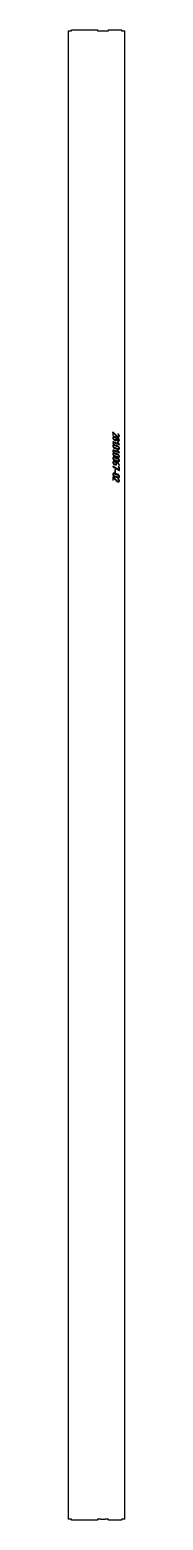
# Model space of a CAD drawing. Header units: millimetres. Extents: x 143 to 230, y 141 to 2420.
import ezdxf

# ---------------------------------------------------------------- set-up
doc = ezdxf.new("R2010")
doc.units = ezdxf.units.MM
doc.linetypes.add('K5LT_BASIC', pattern=[0])
doc.layers.add('Engraving', color=7, linetype='Continuous')

msp = doc.modelspace()

# ---------------------------------------------------------------- linework, layer by layer
at = {"color": 143, "linetype": 'K5LT_BASIC', "lineweight": 25, "true_color": 0x33acca}
for p, q in [((143.2, 2418.9), (143.2, 142.7)), ((143.2, 2418.9), (148.2, 2418.9)), ((148.2, 2420.4), (188.2, 2420.4)), ((148.2, 2418.9), (148.2, 2420.4)), ((188.2, 2420.4), (188.2, 2418.9)), ((188.2, 2418.9), (193.2, 2418.9)), ((193.2, 2418.9), (200.3, 2418.9)), ((200.3, 2418.9), (205.3, 2418.9)), ((205.3, 2420.4), (225.3, 2420.4)), ((205.3, 2418.9), (205.3, 2420.4)), ((225.3, 2420.4), (225.3, 2418.9)), ((225.3, 2418.9), (230.3, 2418.9)), ((230.3, 142.7), (230.3, 2418.9)), ((148.2, 142.7), (143.2, 142.7)), ((148.2, 141.2), (148.2, 142.7)), ((188.2, 141.2), (148.2, 141.2)), ((193.2, 142.7), (188.2, 142.7)), ((188.2, 142.7), (188.2, 141.2)), ((205.3, 142.7), (200.3, 142.7)), ((205.3, 141.2), (205.3, 142.7)), ((225.3, 141.2), (205.3, 141.2)), ((230.3, 142.7), (225.3, 142.7)), ((225.3, 142.7), (225.3, 141.2))]:
    msp.add_line(p, q, dxfattribs=at)
msp.add_open_spline([(193.2, 142.7), (193.5, 142.7), (194.1, 142.7), (195, 142.7), (195.9, 142.7), (196.8, 142.7), (197.6, 142.7), (198.5, 142.7), (199.4, 142.7), (200, 142.7), (200.3, 142.7)], degree=3, dxfattribs=at)
at = {"layer": 'Engraving', "color": 143, "linetype": 'K5LT_BASIC', "lineweight": 25, "true_color": 0x33acca}
for points, knots in [([(211.9, 1800.6), (211.9, 1802.7), (211.9, 1804.9), (211.9, 1805), (212.1, 1805.1), (212.2, 1805.1), (212.3, 1805.1), (212.4, 1805), (212.5, 1805), (215.4, 1802), (218.4, 1799.1), (218.5, 1798.9), (218.7, 1798.8), (218.8, 1798.7), (218.9, 1798.6), (219.2, 1798.5), (219.4, 1798.4), (220.2, 1798.1), (220.7, 1798.5), (220.9, 1798.7), (221, 1799), (221.2, 1799.3), (221.2, 1799.7), (221.2, 1800.2), (220.9, 1800.7), (220.6, 1801.2), (220, 1801.7), (219.8, 1801.8), (219.8, 1801.9), (219.7, 1801.9), (219.7, 1802.1), (219.7, 1802.2), (219.8, 1802.3), (219.9, 1802.4), (220.1, 1802.3), (220.1, 1802.3), (220.2, 1802.3), (221.1, 1801.7), (221.5, 1800.9), (221.9, 1800.2), (221.9, 1799.5), (221.9, 1798.4), (221.2, 1797.9), (220.5, 1797.3), (219.4, 1797.6), (219.1, 1797.7), (218.8, 1798), (218.4, 1798.2), (218, 1798.6), (215.3, 1801.3), (212.6, 1803.9), (212.6, 1802.2), (212.6, 1800.4), (212.6, 1800.2), (212.5, 1800.2), (212.4, 1800.1), (212.3, 1800.1), (212.2, 1800.2), (212.1, 1800.3), (211.9, 1800.4), (211.9, 1800.6)], [0, 0, 0, 3.047826, 3.047826, 3.226196, 3.226196, 3.425035, 3.425035, 3.570989, 3.570989, 9.561221, 9.561221, 9.825724, 9.825724, 10.050668, 10.050668, 10.473601, 10.473601, 11.396415, 11.396415, 11.832946, 11.832946, 12.317549, 12.317549, 13.072233, 13.072233, 14.062635, 14.062635, 14.240973, 14.240973, 14.40613, 14.40613, 14.588981, 14.588981, 14.779051, 14.779051, 14.881829, 14.881829, 16.249197, 16.249197, 17.325971, 17.325971, 18.610175, 18.610175, 19.935785, 19.935785, 20.483021, 20.483021, 21.195978, 21.195978, 26.62229, 26.62229, 29.191003, 29.191003, 29.365522, 29.365522, 29.547183, 29.547183, 29.763638, 29.763638, 30, 30, 30]), ([(214.1, 1793.2), (213.2, 1793.5), (212.6, 1794.3), (211.9, 1795.1), (211.9, 1796), (211.9, 1796.4), (211.9, 1796.7), (211.9, 1797.6), (212.6, 1798), (213.2, 1798.4), (214.1, 1798.1), (214.8, 1797.9), (215.5, 1797.7), (216, 1797.5), (216.5, 1797), (217, 1796.5), (217.4, 1795.9), (217.7, 1796.1), (218.1, 1796.2), (218.5, 1796.3), (219, 1796.1), (219.4, 1796), (219.8, 1795.9), (220.6, 1795.6), (221.3, 1794.7), (221.6, 1794.3), (221.7, 1793.9), (221.8, 1793.7), (221.8, 1793.5), (221.9, 1793.3), (221.9, 1793.2), (221.9, 1793.1), (221.9, 1793), (221.9, 1792.1), (221.3, 1791.7), (221, 1791.5), (220.6, 1791.5), (220.4, 1791.5), (220.2, 1791.5), (220.1, 1791.5), (220, 1791.5), (219.9, 1791.6), (219.8, 1791.6), (219.4, 1791.7), (219, 1791.8), (218.5, 1792), (218.1, 1792.3), (217.7, 1792.7), (217.4, 1793.2), (217.1, 1792.8), (216.6, 1792.6), (216.1, 1792.5), (215.5, 1792.7), (214.8, 1792.9), (214.1, 1793.2)], [0, 0, 0, 1.873598, 1.873598, 3.69261, 3.69261, 4.386884, 4.386884, 5.818535, 5.818535, 7.364988, 7.364988, 8.831065, 8.831065, 10.043454, 10.043454, 11.431214, 11.431214, 12.22177, 12.22177, 13.14885, 13.14885, 13.899491, 13.899491, 15.762312, 15.762312, 16.708293, 16.708293, 17.125443, 17.125443, 17.362221, 17.362221, 17.577677, 17.577677, 19.055802, 19.055802, 19.771228, 19.771228, 20.139764, 20.139764, 20.365597, 20.365597, 20.592941, 20.592941, 21.340886, 21.340886, 22.373032, 22.373032, 23.469845, 23.469845, 24.415003, 24.415003, 25.533412, 25.533412, 27, 27, 27]), ([(212.3, 1789.6), (212.1, 1789.6), (212, 1789.7), (211.9, 1789.9), (211.9, 1790), (211.9, 1790.1), (212, 1790.2), (212.1, 1790.3), (212.3, 1790.3), (216.5, 1788.8), (220.7, 1787.4), (219.9, 1788.4), (219.1, 1789.5), (219, 1789.6), (219, 1789.7), (219, 1789.9), (219.1, 1790), (219.3, 1790), (219.4, 1790), (219.5, 1790), (219.6, 1789.8), (220.7, 1788.4), (221.8, 1786.9), (221.9, 1786.8), (221.9, 1786.7), (221.9, 1786.5), (221.8, 1786.4), (221.7, 1786.4), (221.5, 1786.4), (216.9, 1788), (212.3, 1789.6)], [0, 0, 0, 0.181151, 0.181151, 0.343934, 0.343934, 0.472146, 0.472146, 0.625059, 0.625059, 5.39951, 5.39951, 6.773407, 6.773407, 6.936544, 6.936544, 7.074093, 7.074093, 7.217588, 7.217588, 7.383484, 7.383484, 9.302301, 9.302301, 9.462957, 9.462957, 9.596849, 9.596849, 9.739807, 9.739807, 15, 15, 15]), ([(213, 1787.7), (213, 1787.5), (212.8, 1787.4), (212.7, 1787.3), (212.5, 1787.4), (212.3, 1787.5), (212.1, 1787.7), (211.9, 1787.8), (211.9, 1788.1), (211.9, 1788.4), (212.1, 1788.4), (212.3, 1788.5), (212.5, 1788.5), (212.6, 1788.4), (212.8, 1788.2), (213, 1788), (213, 1787.7)], [0, 0, 0, 0.855828, 0.855828, 1.74556, 1.74556, 2.805969, 2.805969, 3.96496, 3.96496, 4.876932, 4.876932, 5.801755, 5.801755, 6.76801, 6.76801, 8, 8, 8]), ([(214.1, 1780.7), (213.2, 1781), (212.6, 1781.9), (211.9, 1782.7), (211.9, 1783.6), (211.9, 1783.9), (211.9, 1784.3), (211.9, 1785.1), (212.6, 1785.6), (213.2, 1786), (214.1, 1785.7), (216.9, 1784.7), (219.8, 1783.8), (220.6, 1783.5), (221.2, 1782.6), (221.9, 1781.8), (221.9, 1780.9), (221.9, 1780.6), (221.9, 1780.2), (221.9, 1779.3), (221.3, 1778.9), (220.6, 1778.5), (219.8, 1778.8), (216.9, 1779.8), (214.1, 1780.7)], [0, 0, 0, 0.846521, 0.846521, 1.674424, 1.674424, 1.989042, 1.989042, 2.637777, 2.637777, 3.338641, 3.338641, 5.996422, 5.996422, 6.83575, 6.83575, 7.667338, 7.667338, 7.981955, 7.981955, 8.645972, 8.645972, 9.342219, 9.342219, 12, 12, 12]), ([(212.3, 1777.1), (212.1, 1777.2), (212, 1777.3), (211.9, 1777.4), (211.9, 1777.6), (211.9, 1777.7), (212, 1777.8), (212.1, 1777.9), (212.3, 1777.8), (216.5, 1776.4), (220.7, 1775), (219.9, 1776), (219.1, 1777), (219, 1777.2), (219, 1777.3), (219, 1777.4), (219.1, 1777.5), (219.3, 1777.6), (219.4, 1777.5), (219.5, 1777.5), (219.6, 1777.3), (220.7, 1775.9), (221.8, 1774.5), (221.9, 1774.4), (221.9, 1774.2), (221.9, 1774.1), (221.8, 1774), (221.7, 1773.9), (221.5, 1774), (216.9, 1775.5), (212.3, 1777.1)], [0, 0, 0, 0.181151, 0.181151, 0.343934, 0.343934, 0.472146, 0.472146, 0.625059, 0.625059, 5.39951, 5.39951, 6.773407, 6.773407, 6.936544, 6.936544, 7.074093, 7.074093, 7.217588, 7.217588, 7.383484, 7.383484, 9.302301, 9.302301, 9.462957, 9.462957, 9.596849, 9.596849, 9.739807, 9.739807, 15, 15, 15]), ([(214.1, 1793.9), (214.8, 1793.6), (215.5, 1793.4), (216.1, 1793.2), (216.5, 1793.5), (216.9, 1793.7), (216.9, 1794.3), (216.9, 1794.7), (216.9, 1795), (216.9, 1795.6), (216.5, 1796.2), (216.1, 1796.7), (215.5, 1796.9), (214.8, 1797.2), (214.1, 1797.4), (213.5, 1797.6), (213.1, 1797.3), (212.6, 1797.1), (212.6, 1796.5), (212.6, 1796.1), (212.6, 1795.8), (212.6, 1795.2), (213.1, 1794.6), (213.5, 1794.1), (214.1, 1793.9)], [0, 0, 0, 1.329406, 1.329406, 2.254108, 2.254108, 3.148824, 3.148824, 3.778355, 3.778355, 4.877538, 4.877538, 6.009386, 6.009386, 7.338792, 7.338792, 8.260968, 8.260968, 9.137189, 9.137189, 9.766721, 9.766721, 10.866842, 10.866842, 12, 12, 12]), ([(214.1, 1781.4), (216.9, 1780.5), (219.8, 1779.5), (220.3, 1779.3), (220.8, 1779.6), (221.2, 1779.9), (221.2, 1780.4), (221.2, 1780.8), (221.2, 1781.2), (221.2, 1781.7), (220.8, 1782.3), (220.3, 1782.9), (219.8, 1783.1), (216.9, 1784), (214.1, 1785), (213.5, 1785.2), (213.1, 1784.9), (212.6, 1784.6), (212.6, 1784.1), (212.6, 1783.7), (212.6, 1783.3), (212.6, 1782.8), (213.1, 1782.2), (213.5, 1781.6), (214.1, 1781.4)], [0, 0, 0, 3.194824, 3.194824, 3.749556, 3.749556, 4.284872, 4.284872, 4.662943, 4.662943, 5.32312, 5.32312, 6.003067, 6.003067, 9.197891, 9.197891, 9.751896, 9.751896, 10.278148, 10.278148, 10.656218, 10.656218, 11.310094, 11.310094, 12, 12, 12]), ([(219, 1792.5), (219.4, 1792.4), (219.8, 1792.3), (220.3, 1792.1), (220.8, 1792.4), (221.2, 1792.6), (221.2, 1793.2), (221.2, 1793.8), (220.8, 1794.4), (220.4, 1794.9), (219.8, 1795.1), (219.4, 1795.3), (219, 1795.4), (218.4, 1795.6), (218, 1795.3), (217.6, 1795), (217.6, 1794.5), (217.6, 1793.9), (218, 1793.3), (218.4, 1792.8), (219, 1792.5)], [0, 0, 0, 0.718951, 0.718951, 1.697337, 1.697337, 2.634709, 2.634709, 3.797866, 3.797866, 5.000561, 5.000561, 5.719512, 5.719512, 6.697901, 6.697901, 7.635273, 7.635273, 8.789173, 8.789173, 10, 10, 10]), ([(213, 1775.3), (213, 1775.1), (212.8, 1775), (212.7, 1774.9), (212.5, 1775), (212.3, 1775), (212.1, 1775.2), (211.9, 1775.4), (211.9, 1775.7), (211.9, 1775.9), (212.1, 1776), (212.3, 1776.1), (212.5, 1776), (212.6, 1776), (212.8, 1775.8), (213, 1775.6), (213, 1775.3)], [0, 0, 0, 0.855828, 0.855828, 1.74556, 1.74556, 2.805969, 2.805969, 3.96496, 3.96496, 4.876932, 4.876932, 5.801755, 5.801755, 6.76801, 6.76801, 8, 8, 8]), ([(214.1, 1768.3), (213.2, 1768.6), (212.6, 1769.4), (211.9, 1770.3), (211.9, 1771.2), (211.9, 1771.5), (211.9, 1771.9), (211.9, 1772.7), (212.6, 1773.1), (213.2, 1773.6), (214.1, 1773.3), (216.9, 1772.3), (219.8, 1771.3), (220.6, 1771), (221.2, 1770.2), (221.9, 1769.4), (221.9, 1768.5), (221.9, 1768.1), (221.9, 1767.8), (221.9, 1766.9), (221.3, 1766.5), (220.6, 1766.1), (219.8, 1766.4), (216.9, 1767.3), (214.1, 1768.3)], [0, 0, 0, 0.846521, 0.846521, 1.674424, 1.674424, 1.989042, 1.989042, 2.637777, 2.637777, 3.338641, 3.338641, 5.996422, 5.996422, 6.83575, 6.83575, 7.667338, 7.667338, 7.981955, 7.981955, 8.645972, 8.645972, 9.342219, 9.342219, 12, 12, 12]), ([(214.1, 1761.9), (213.2, 1762.2), (212.6, 1763.1), (211.9, 1763.9), (211.9, 1764.8), (211.9, 1765.2), (211.9, 1765.5), (211.9, 1766.3), (212.6, 1766.8), (213.2, 1767.2), (214.1, 1766.9), (216.9, 1766), (219.8, 1765), (220.6, 1764.7), (221.2, 1763.9), (221.9, 1763), (221.9, 1762.1), (221.9, 1761.8), (221.9, 1761.4), (221.9, 1760.5), (221.3, 1760.1), (220.6, 1759.7), (219.8, 1760), (216.9, 1761), (214.1, 1761.9)], [0, 0, 0, 0.846521, 0.846521, 1.674424, 1.674424, 1.989042, 1.989042, 2.637777, 2.637777, 3.338641, 3.338641, 5.996422, 5.996422, 6.83575, 6.83575, 7.667338, 7.667338, 7.981955, 7.981955, 8.645972, 8.645972, 9.342219, 9.342219, 12, 12, 12]), ([(217.2, 1759.5), (218.7, 1759), (219.9, 1757.8), (221.3, 1756.5), (221.9, 1754.9), (221.9, 1754.8), (221.9, 1754.7), (221.9, 1754.6), (221.8, 1754.5), (221.7, 1754.4), (221.5, 1754.5), (221.4, 1754.5), (221.3, 1754.6), (221.3, 1754.7), (221.2, 1754.8), (221.2, 1754.9), (221.1, 1755), (221.1, 1755.1), (221.1, 1755.2), (221, 1755.3), (220.9, 1755.5), (220.8, 1755.8), (220.5, 1756.2), (220.2, 1756.7), (219.6, 1757.3), (219.1, 1757.7), (218.6, 1758.1), (218.1, 1758.5), (217.6, 1758.7), (217.6, 1757.6), (217.6, 1756.5), (217.6, 1755.6), (217, 1755.2), (216.4, 1754.8), (215.5, 1755.1), (214.8, 1755.4), (214.1, 1755.6), (213.2, 1755.9), (212.6, 1756.7), (211.9, 1757.6), (211.9, 1758.5), (211.9, 1758.8), (211.9, 1759.2), (211.9, 1760), (212.6, 1760.4), (213.2, 1760.9), (214.1, 1760.6), (215.6, 1760), (217.2, 1759.5)], [0, 0, 0, 2.498316, 2.498316, 5.262484, 5.262484, 5.387819, 5.387819, 5.576565, 5.576565, 5.780812, 5.780812, 5.94013, 5.94013, 6.158112, 6.158112, 6.282716, 6.282716, 6.433855, 6.433855, 6.733626, 6.733626, 7.321232, 7.321232, 8.511503, 8.511503, 9.467261, 9.467261, 10.342598, 10.342598, 11.992145, 11.992145, 13.165958, 13.165958, 14.387907, 14.387907, 15.553255, 15.553255, 17.042108, 17.042108, 18.487785, 18.487785, 19.039603, 19.039603, 20.17753, 20.17753, 21.406839, 21.406839, 24, 24, 24]), ([(214.1, 1769), (216.9, 1768), (219.8, 1767.1), (220.3, 1766.9), (220.8, 1767.1), (221.2, 1767.4), (221.2, 1768), (221.2, 1768.4), (221.2, 1768.7), (221.2, 1769.3), (220.8, 1769.9), (220.3, 1770.4), (219.8, 1770.6), (216.9, 1771.6), (214.1, 1772.6), (213.5, 1772.8), (213.1, 1772.5), (212.6, 1772.2), (212.6, 1771.6), (212.6, 1771.3), (212.6, 1770.9), (212.6, 1770.3), (213.1, 1769.8), (213.5, 1769.2), (214.1, 1769)], [0, 0, 0, 3.194824, 3.194824, 3.749556, 3.749556, 4.284872, 4.284872, 4.662943, 4.662943, 5.32312, 5.32312, 6.003067, 6.003067, 9.197891, 9.197891, 9.751896, 9.751896, 10.278148, 10.278148, 10.656218, 10.656218, 11.310094, 11.310094, 12, 12, 12]), ([(214.1, 1762.7), (216.9, 1761.7), (219.8, 1760.7), (220.3, 1760.5), (220.8, 1760.8), (221.2, 1761.1), (221.2, 1761.7), (221.2, 1762), (221.2, 1762.4), (221.2, 1763), (220.8, 1763.5), (220.3, 1764.1), (219.8, 1764.3), (216.9, 1765.2), (214.1, 1766.2), (213.5, 1766.4), (213.1, 1766.1), (212.6, 1765.8), (212.6, 1765.3), (212.6, 1764.9), (212.6, 1764.6), (212.6, 1764), (213.1, 1763.4), (213.5, 1762.9), (214.1, 1762.7)], [0, 0, 0, 3.194824, 3.194824, 3.749556, 3.749556, 4.284872, 4.284872, 4.662943, 4.662943, 5.32312, 5.32312, 6.003067, 6.003067, 9.197891, 9.197891, 9.751896, 9.751896, 10.278148, 10.278148, 10.656218, 10.656218, 11.310094, 11.310094, 12, 12, 12]), ([(216.9, 1758.9), (215.5, 1759.4), (214.1, 1759.9), (213.5, 1760.1), (213.1, 1759.8), (212.6, 1759.5), (212.6, 1758.9), (212.6, 1758.6), (212.6, 1758.2), (212.6, 1757.6), (213.1, 1757.1), (213.5, 1756.5), (214.1, 1756.3), (214.8, 1756.1), (215.5, 1755.8), (216.1, 1755.6), (216.5, 1755.9), (216.9, 1756.2), (216.9, 1756.8), (216.9, 1757.8), (216.9, 1758.9)], [0, 0, 0, 2.151609, 2.151609, 2.897861, 2.897861, 3.606926, 3.606926, 4.116362, 4.116362, 5.006613, 5.006613, 5.923599, 5.923599, 6.999394, 6.999394, 7.74769, 7.74769, 8.471721, 8.471721, 10, 10, 10]), ([(221.5, 1746.7), (216.8, 1749.4), (212.2, 1752), (212.2, 1752), (212, 1752.2), (212, 1752.3), (211.9, 1752.5), (211.9, 1752.6), (212, 1752.7), (212.1, 1752.8), (212.3, 1752.7), (212.3, 1752.7), (212.4, 1752.7), (216.8, 1750.1), (221.2, 1747.6), (221.2, 1749.4), (221.2, 1751.1), (220.8, 1751.2), (220.5, 1751.3), (220.3, 1751.4), (220.2, 1751.5), (220.1, 1751.7), (220.1, 1751.8), (220.1, 1751.9), (220.2, 1752), (220.3, 1752.1), (220.5, 1752), (221, 1751.9), (221.5, 1751.7), (221.9, 1751.6), (221.9, 1751.2), (221.9, 1749.1), (221.9, 1746.9), (221.9, 1746.8), (221.8, 1746.7), (221.7, 1746.6), (221.6, 1746.7), (221.5, 1746.7), (221.5, 1746.7)], [0, 0, 0, 5.953157, 5.953157, 6.113276, 6.113276, 6.251888, 6.251888, 6.390451, 6.390451, 6.541705, 6.541705, 6.59934, 6.59934, 12.273025, 12.273025, 14.212009, 14.212009, 14.627581, 14.627581, 14.815537, 14.815537, 14.984487, 14.984487, 15.117563, 15.117563, 15.276328, 15.276328, 15.902294, 15.902294, 16.260943, 16.260943, 18.649985, 18.649985, 18.79436, 18.79436, 18.934022, 18.934022, 19, 19, 19]), ([(214.1, 1737.3), (213.2, 1737.6), (212.6, 1738.5), (211.9, 1739.3), (211.9, 1740.2), (211.9, 1740.6), (211.9, 1740.9), (211.9, 1741.7), (212.6, 1742.2), (213.2, 1742.6), (214.1, 1742.3), (216.9, 1741.3), (219.8, 1740.4), (220.6, 1740.1), (221.2, 1739.3), (221.9, 1738.4), (221.9, 1737.5), (221.9, 1737.2), (221.9, 1736.8), (221.9, 1735.9), (221.3, 1735.5), (220.6, 1735.1), (219.8, 1735.4), (216.9, 1736.4), (214.1, 1737.3)], [0, 0, 0, 0.846521, 0.846521, 1.674424, 1.674424, 1.989042, 1.989042, 2.637777, 2.637777, 3.338641, 3.338641, 5.996422, 5.996422, 6.83575, 6.83575, 7.667338, 7.667338, 7.981955, 7.981955, 8.645972, 8.645972, 9.342219, 9.342219, 12, 12, 12]), ([(211.9, 1732.1), (211.9, 1734.2), (211.9, 1736.3), (211.9, 1736.5), (212.1, 1736.5), (212.2, 1736.6), (212.3, 1736.6), (212.4, 1736.5), (212.5, 1736.4), (215.4, 1733.5), (218.4, 1730.5), (218.5, 1730.4), (218.7, 1730.3), (218.8, 1730.2), (218.9, 1730.1), (219.2, 1729.9), (219.4, 1729.8), (220.2, 1729.6), (220.7, 1730), (220.9, 1730.2), (221, 1730.5), (221.2, 1730.8), (221.2, 1731.1), (221.2, 1731.6), (220.9, 1732.1), (220.6, 1732.7), (220, 1733.2), (219.8, 1733.2), (219.8, 1733.3), (219.7, 1733.4), (219.7, 1733.6), (219.7, 1733.7), (219.8, 1733.8), (219.9, 1733.9), (220.1, 1733.8), (220.1, 1733.8), (220.2, 1733.7), (221.1, 1733.1), (221.5, 1732.4), (221.9, 1731.7), (221.9, 1730.9), (221.9, 1729.9), (221.2, 1729.3), (220.5, 1728.8), (219.4, 1729.1), (219.1, 1729.2), (218.8, 1729.4), (218.4, 1729.7), (218, 1730.1), (215.3, 1732.7), (212.6, 1735.4), (212.6, 1733.6), (212.6, 1731.8), (212.6, 1731.7), (212.5, 1731.6), (212.4, 1731.6), (212.3, 1731.6), (212.2, 1731.7), (212.1, 1731.8), (211.9, 1731.9), (211.9, 1732.1)], [0, 0, 0, 3.047826, 3.047826, 3.226196, 3.226196, 3.425035, 3.425035, 3.570989, 3.570989, 9.561221, 9.561221, 9.825724, 9.825724, 10.050668, 10.050668, 10.473601, 10.473601, 11.396415, 11.396415, 11.832946, 11.832946, 12.317549, 12.317549, 13.072233, 13.072233, 14.062635, 14.062635, 14.240973, 14.240973, 14.40613, 14.40613, 14.588981, 14.588981, 14.779051, 14.779051, 14.881829, 14.881829, 16.249197, 16.249197, 17.325971, 17.325971, 18.610175, 18.610175, 19.935785, 19.935785, 20.483021, 20.483021, 21.195978, 21.195978, 26.62229, 26.62229, 29.191003, 29.191003, 29.365522, 29.365522, 29.547183, 29.547183, 29.763638, 29.763638, 30, 30, 30]), ([(214.1, 1738), (216.9, 1737.1), (219.8, 1736.1), (220.3, 1735.9), (220.8, 1736.2), (221.2, 1736.5), (221.2, 1737.1), (221.2, 1737.4), (221.2, 1737.8), (221.2, 1738.4), (220.8, 1738.9), (220.3, 1739.5), (219.8, 1739.7), (216.9, 1740.6), (214.1, 1741.6), (213.5, 1741.8), (213.1, 1741.5), (212.6, 1741.2), (212.6, 1740.7), (212.6, 1740.3), (212.6, 1740), (212.6, 1739.4), (213.1, 1738.8), (213.5, 1738.3), (214.1, 1738)], [0, 0, 0, 3.194824, 3.194824, 3.749556, 3.749556, 4.284872, 4.284872, 4.662943, 4.662943, 5.32312, 5.32312, 6.003067, 6.003067, 9.197891, 9.197891, 9.751896, 9.751896, 10.278148, 10.278148, 10.656218, 10.656218, 11.310094, 11.310094, 12, 12, 12]), ([(215.1, 1743.2), (215.1, 1745.4), (215.1, 1747.5), (215.1, 1747.7), (215.2, 1747.7), (215.3, 1747.8), (215.5, 1747.7), (215.6, 1747.7), (215.7, 1747.6), (215.8, 1747.4), (215.8, 1747.3), (215.8, 1745.1), (215.8, 1743), (215.8, 1742.9), (215.7, 1742.8), (215.6, 1742.7), (215.5, 1742.8), (215.4, 1742.8), (215.2, 1742.9), (215.1, 1743.1), (215.1, 1743.2)], [0, 0, 0, 3.94619, 3.94619, 4.18756, 4.18756, 4.430856, 4.430856, 4.683549, 4.683549, 5.009861, 5.009861, 8.956051, 8.956051, 9.181245, 9.181245, 9.415662, 9.415662, 9.694987, 9.694987, 10, 10, 10])]:
    msp.add_open_spline(points, degree=2, knots=knots, dxfattribs=at)

doc.saveas('drawing.dxf')
